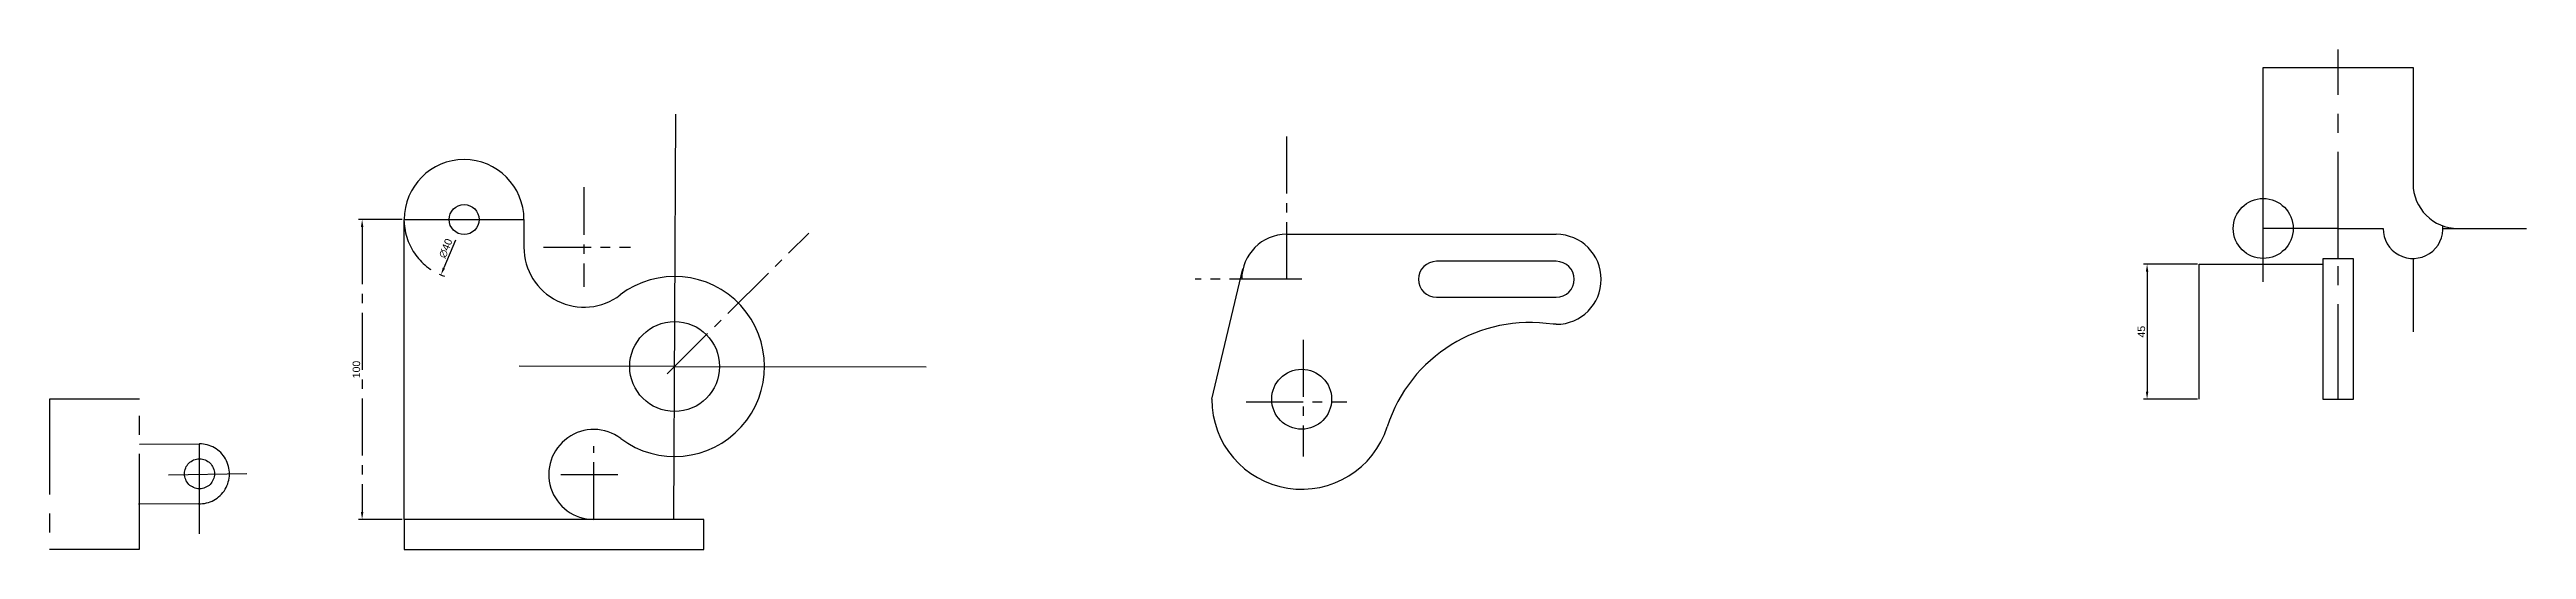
# Model space of a CAD drawing. Header units: millimetres. Extents: x 2732 to 3559, y 1250 to 1417.
import ezdxf

# ---------------------------------------------------------------- set-up
doc = ezdxf.new("R2010")
doc.units = ezdxf.units.MM
doc.linetypes.add('CENTER', pattern=[50.8, 31.75, -6.35, 6.35, -6.35])
doc.linetypes.add('CENTER2', pattern=[28.575, 19.05, -3.175, 3.175, -3.175])
doc.layers.get('0').update_dxf_attribs({"linetype": 'CENTER'})
doc.styles.get("Standard").update_dxf_attribs({"font": 'Arial.ttf'})
doc.dimstyles.new('ISO-25', dxfattribs={"dimtxt": 2.5, "dimasz": 2.5, "dimexe": 1.25, "dimexo": 0.625, "dimtad": 1, "dimtxsty": 'Standard', "dimcen": 2.5, "dimadec": 0, "dimazin": 0, "dimtfac": 1, "dimtmove": 0, "dimatfit": 3, "dimfxl": 1, "dimarcsym": 0})

# ---------------------------------------------------------------- blocks, each defined once
blk = doc.blocks.new('*U2')
at = {"color": 0, "linetype": 'CENTER2', "transparency": 16777216}
blk.add_line((-23.62, -23.45), (23.62, 23.45), dxfattribs=at)
blk = doc.blocks.new('*D3')
at = {"color": 0, "linetype": 'CENTER2', "lineweight": -2, "transparency": 16777216}
for p, q in [((2849.5, 1360.16), (2834.83, 1360.16)), ((2836.08, 1357.66), (2836.08, 1262.66)), ((2849.5, 1260.16), (2834.83, 1260.16))]:
    blk.add_line(p, q, dxfattribs=at)
at = {"color": 0, "linetype": 'CENTER2', "transparency": 16777216}
for points in [[(2835.67, 1357.66), (2836.5, 1357.66), (2836.08, 1360.16)], [(2835.67, 1262.66), (2836.5, 1262.66), (2836.08, 1260.16)]]:
    blk.add_solid(points, dxfattribs=at)
at = {"layer": 'Defpoints', "color": 0, "linetype": 'CENTER2', "transparency": 16777216}
for p in [(2850.12, 1360.16), (2836.08, 1260.16), (2850.12, 1260.16)]:
    blk.add_point(p, dxfattribs=at)
at = {"color": 0, "linetype": 'CENTER2', "transparency": 16777216, "insert": (2834.18, 1310.16), "char_height": 2.5, "attachment_point": 5, "rotation": 90}
blk.add_mtext('100', dxfattribs=at)
blk = doc.blocks.new('*D4')
at = {"color": 0, "linetype": 'CENTER2', "lineweight": -2, "transparency": 16777216}
blk.add_line((2867.25, 1353.28), (2863.38, 1344.01), dxfattribs=at)
blk.add_arc((2870.12, 1360.16), 20, 181.79049, 250.91398, dxfattribs=at)
at = {"color": 0, "linetype": 'CENTER2', "transparency": 16777216}
blk.add_solid([(2862.99, 1344.17), (2863.76, 1343.85), (2862.41, 1341.71)], dxfattribs=at)
at = {"layer": 'Defpoints', "color": 0, "linetype": 'CENTER2', "transparency": 16777216}
for p in [(2877.83, 1378.62), (2862.41, 1341.71)]:
    blk.add_point(p, dxfattribs=at)
at = {"color": 0, "linetype": 'CENTER2', "transparency": 16777216, "insert": (2863.97, 1350.56), "char_height": 2.5, "attachment_point": 5, "rotation": 67.33299}
blk.add_mtext('∅40', dxfattribs=at)
blk = doc.blocks.new('*D5')
at = {"color": 0, "linetype": 'ByBlock', "lineweight": -2, "transparency": 16777216}
for p, q in [((3448.75, 1345.26), (3430.71, 1345.26)), ((3431.96, 1342.76), (3431.96, 1302.76)), ((3448.75, 1300.26), (3430.71, 1300.26))]:
    blk.add_line(p, q, dxfattribs=at)
at = {"color": 0, "linetype": 'ByBlock', "transparency": 16777216}
for points in [[(3431.54, 1342.76), (3432.38, 1342.76), (3431.96, 1345.26)], [(3431.54, 1302.76), (3432.38, 1302.76), (3431.96, 1300.26)]]:
    blk.add_solid(points, dxfattribs=at)
at = {"layer": 'Defpoints', "color": 0, "linetype": 'ByBlock', "transparency": 16777216}
for p in [(3449.37, 1345.26), (3431.96, 1300.26), (3449.37, 1300.26)]:
    blk.add_point(p, dxfattribs=at)
at = {"color": 0, "linetype": 'ByBlock', "transparency": 16777216, "insert": (3430.06, 1322.76), "char_height": 2.5, "attachment_point": 5, "rotation": 90}
blk.add_mtext('45', dxfattribs=at)

msp = doc.modelspace()

# ---------------------------------------------------------------- linework, layer by layer
at = {"color": 3, "linetype": 'CENTER'}
msp.add_line((3495.742, 1300.184), (3495.742, 1416.836), dxfattribs=at)
at = {"color": 3, "linetype": 'ByBlock'}
for p, q in [((3470.742, 1339.358), (3470.742, 1410.877)), ((3470.742, 1410.877), (3520.742, 1410.877)), ((3520.742, 1410.877), (3520.742, 1372.184)), ((3495.742, 1357.184), (3470.742, 1357.184)), ((3495.742, 1347.184), (3495.742, 1357.184)), ((3495.742, 1357.184), (3510.742, 1357.184)), ((3530.742, 1357.184), (3558.606, 1357.184)), ((3144.732, 1355.236), (3234.732, 1355.236)), ((3119.732, 1300.236), (3130.145, 1343.728)), ((3149.732, 1340.236), (3144.732, 1340.236)), ((3234.732, 1346.236), (3194.732, 1346.236)), ((3449.371, 1300.261), (3449.371, 1345.261)), ((3449.371, 1345.261), (3490.742, 1345.261)), ((3520.742, 1347.184), (3520.742, 1322.67)), ((3194.732, 1334.236), (3234.732, 1334.236)), ((3234.732, 1325.236), (3233.644, 1325.236)), ((3234.732, 1325.236), (3234.732, 1325.236))]:
    msp.add_line(p, q, dxfattribs=at)
at = {"color": 3, "linetype": 'Continuous'}
for p, q in [((2940.12, 1260.162), (2940.854, 1395.356)), ((2850.12, 1260.162), (2850.12, 1360.162)), ((2850.12, 1360.162), (2890.12, 1360.162)), ((2890.12, 1360.163), (2890.12, 1350.953)), ((2940.397, 1311.162), (2888.466, 1311.262)), ((2940.397, 1311.162), (3024.376, 1310.999)), ((2781.73, 1285.38), (2781.73, 1255.385)), ((2797.544, 1275.378), (2771.48, 1274.924))]:
    msp.add_line(p, q, dxfattribs=at)
at = {"color": 3, "linetype": 'CENTER2'}
for p, q in [((3144.732, 1340.236), (3144.732, 1390.677)), ((3144.732, 1340.236), (3114.154, 1340.236)), ((3150.225, 1320.072), (3150.225, 1281.136)), ((3131.154, 1299.387), (3164.833, 1299.387)), ((2913.396, 1260.162), (2913.396, 1284.535)), ((2902.437, 1275.162), (2922.808, 1275.162))]:
    msp.add_line(p, q, dxfattribs=at)
at = {"color": 3, "linetype": 'CENTER', "ltscale": 0.5, "transparency": 33554687}
for p, q in [((2910.12, 1370.929), (2910.12, 1337.767)), ((2896.616, 1350.953), (2925.718, 1350.953))]:
    msp.add_line(p, q, dxfattribs=at)
at = {"color": 3, "linetype": 'ByBlock'}
msp.add_lwpolyline([(3500.742, 1300.184), (3490.742, 1300.184), (3490.742, 1347.184), (3500.742, 1347.184)], close=True, dxfattribs=at)
msp.add_lwpolyline([(2731.731, 1250.262), (2761.731, 1250.262), (2761.731, 1300.262), (2731.731, 1300.262)], close=True)
msp.add_lwpolyline([(2761.731, 1285.262), (2781.73, 1285.38, -1.0197775), (2781.457, 1265.382), (2761.457, 1265.302)], format="xyb")
at = {"color": 3, "linetype": 'Continuous'}
msp.add_lwpolyline([(2850.12, 1250.162), (2950.12, 1250.162), (2950.12, 1260.162), (2850.12, 1260.162)], close=True, dxfattribs=at)
at = {"color": 3, "linetype": 'ByBlock'}
for centre, radius in [((2870.12, 1360.162), 5), ((3470.742, 1357.184), 10), ((3149.732, 1300.236), 10)]:
    msp.add_circle(centre, radius, dxfattribs=at)
at = {"color": 3, "linetype": 'Continuous'}
msp.add_circle((2940.397, 1311.162), 15, dxfattribs=at)
msp.add_circle((2781.79, 1275.378), 5)
for centre, radius, start, end in [((2870.12, 1360.162), 20, 0.000914, 180), ((2910.12, 1350.953), 20, 180, 307.267314), ((2940.397, 1311.162), 30, 233.128509, 127.267314), ((2913.396, 1275.162), 15, 53.128509, 270)]:
    msp.add_arc(centre, radius, start, end, dxfattribs=at)
at = {"color": 3, "linetype": 'ByBlock'}
for centre, radius, start, end in [((3535.742, 1372.184), 15, 180, 270), ((3520.742, 1357.184), 10, 180, 4.998922), ((3144.732, 1340.236), 15, 90, 180), ((3234.732, 1340.236), 15, 270, 90), ((3194.732, 1340.236), 6, 90, 270), ((3234.732, 1340.236), 6, 270, 90), ((3225.921, 1275.836), 50, 81.114433, 162.241881), ((3149.732, 1300.236), 30, 180, 342.241881)]:
    msp.add_arc(centre, radius, start, end, dxfattribs=at)

# ---------------------------------------------------------------- block references
at = {"color": 3, "linetype": 'CENTER2'}
msp.add_blockref('*U2', (2961.533, 1332.142), dxfattribs=at)

# ---------------------------------------------------------------- dimensions: what is measured, and where the dimension line sits
dim = msp.add_diameter_dim_2p(p1=(2877.828, 1378.618), p2=(2862.413, 1341.707), dimstyle='ISO-25', dxfattribs=at)
dim.commit()
dim.dimension.update_dxf_attribs({"geometry": '*D4', "text_midpoint": (2865.793, 1349.801), "dimtype": 163})
dim = msp.add_linear_dim(base=(2836.084, 1260.162), p1=(2850.12, 1360.162), p2=(2850.12, 1260.162), angle=90, dimstyle='ISO-25', dxfattribs=at)
dim.commit()
dim.dimension.update_dxf_attribs({"geometry": '*D3', "text_midpoint": (2834.183, 1310.162)})
at = {"color": 3, "linetype": 'ByBlock'}
dim = msp.add_linear_dim(base=(3431.96, 1300.261), p1=(3449.371, 1345.261), p2=(3449.371, 1300.261), angle=90, dimstyle='ISO-25', dxfattribs=at)
dim.commit()
dim.dimension.update_dxf_attribs({"geometry": '*D5', "text_midpoint": (3430.064, 1322.761)})

doc.saveas('drawing.dxf')
